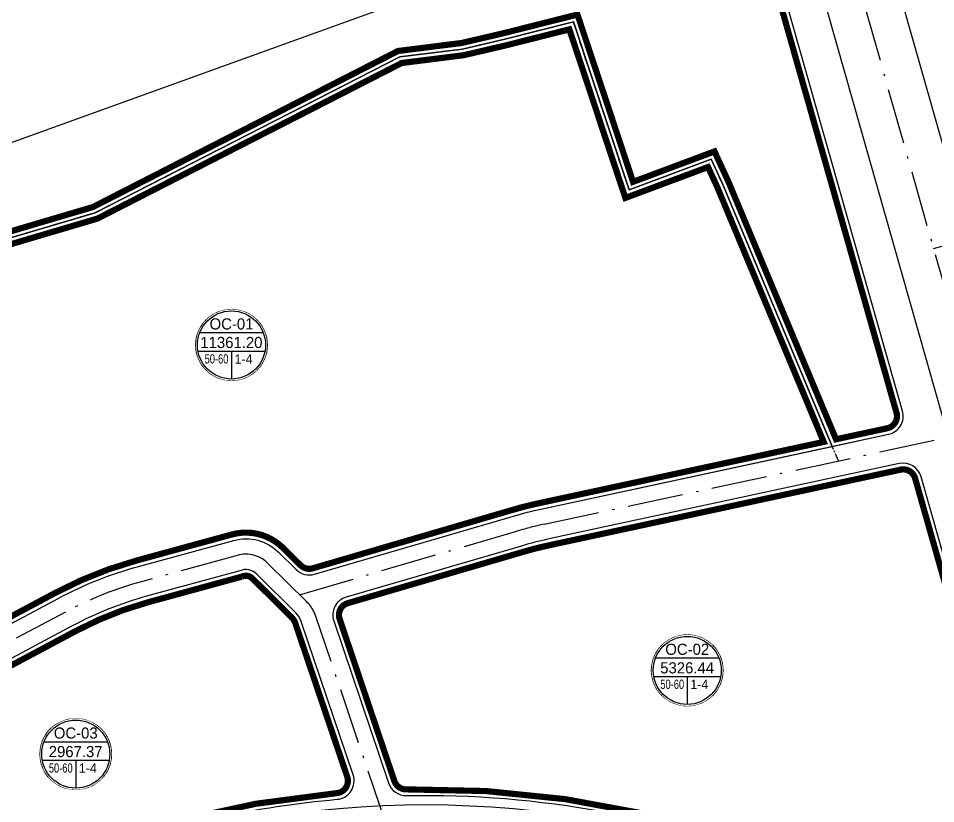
# Model space of a CAD drawing. Header units: metres. Extents: x 551291 to 569219, y 2064429 to 2066248.
# Drawn here: x 552507.6 to 552655.8, y 2065666.3 to 2065793.3 of the extents above; entities that cross this region are included whole.
import ezdxf
from ezdxf.enums import TextEntityAlignment as Align

# ---------------------------------------------------------------- set-up
doc = ezdxf.new("R2010")
doc.units = ezdxf.units.M
for name, pattern in [('ACAD_ISO10W100', [18.5, 12, -3, 0.5, -3]), ('CENTER', [2, 1.25, -0.25, 0.25, -0.25]), ('DOT', [0.25, 0, -0.25])]:
    doc.linetypes.add(name, pattern=pattern)
doc.layers.add('boDnv', color=54, linetype='CONTINUOUS', lineweight=25)
for name, color, linetype in [('ChiaLo', 128, 'CENTER'), ('datOXh', 42, 'CONTINUOUS'), ('ddc', 32, 'CONTINUOUS'), ('ghi_chu', 7, 'CONTINUOUS'), ('LogDg', 7, 'CONTINUOUS'), ('TimDg', 222, 'CONTINUOUS'), ('ViaHeS', 32, 'CONTINUOUS')]:
    doc.layers.add(name, color=color, linetype=linetype)
doc.styles.add('avh', font='')
doc.styles.add('rms', font='romans.shx', dxfattribs={"width": 0.7, "bigfont": 'vns.shx'})
doc.styles.get('avh').set_extended_font_data('.VnAvantH')
doc.linetypes.add('ADL', pattern='A,0.125,-0.15,["++",rms,S=0.5,R=0,X=0,Y=-0.2245],-1.35,1.125', length=2.75)

# ---------------------------------------------------------------- blocks, each defined once
blk = doc.blocks.new('sl')
at = {"layer": 'ghi_chu', "color": 158}
blk.add_circle((0, 0), 5.75, dxfattribs=at)
at = {"color": 158, "linetype": 'DOT'}
blk.add_wipeout([(0, 5.75), (0.97, 5.67), (1.86, 5.44), (2.47, 5.19), (3.13, 4.82), (3.79, 4.32), (4.43, 3.67), (4.91, 2.99), (5.2, 2.45), (5.53, 1.57), (5.7, 0.77), (5.75, 0), (5.69, -0.85), (5.5, -1.69), (5.23, -2.38), (4.83, -3.13), (4.38, -3.72), (3.93, -4.2), (2.99, -4.91), (2.42, -5.22), (1.54, -5.54), (0.63, -5.72), (0, -5.75), (-0.86, -5.69), (-1.59, -5.52), (-2.41, -5.22), (-3.14, -4.82), (-3.72, -4.39), (-4.31, -3.8), (-4.85, -3.09), (-5.21, -2.43), (-5.52, -1.6), (-5.69, -0.85), (-5.75, 0), (-5.66, 1.01), (-5.49, 1.72), (-5.12, 2.62), (-4.44, 3.66), (-3.55, 4.52), (-2.72, 5.07), (-1.72, 5.49), (-0.8, 5.69)], dxfattribs=at).dxf.layer = 'ghi_chu'
at = {"layer": 'ghi_chu', "color": 32}
for points in [[(-5.12, 2), (5.12, 2)], [(-5.41, -1), (5.41, -1)], [(0, -1), (0, -5.5)]]:
    blk.add_lwpolyline(points, dxfattribs=at)
at = {"layer": 'ghi_chu'}
blk.add_circle((0, 0), 5.5, dxfattribs=at)
at = {"layer": 'ghi_chu', "style": 'avh'}
for tag, height, p in [('SOLO', 1.25, (0, 2.51)), ('DT', 1.5, (-0.01, -0.49))]:
    blk.add_attdef(tag, text='', height=height, dxfattribs=at).set_placement(p, align=Align.CENTER)
blk.add_attdef('MD', text='', height=1.25, dxfattribs=at).set_placement((-0.5, -3), align=Align.RIGHT)
blk.add_attdef('TC', (0.5, -3.02), '', height=1.25, dxfattribs=at)

msp = doc.modelspace()

# ---------------------------------------------------------------- linework, layer by layer
at = {"layer": 'boDnv', "color": 10, "linetype": 'ADL', "ltscale": 0.25, "const_width": 1}
for points in [[(552570.26, 2065668.648, -0.1009058), (552633.132, 2065657.07), (552650.265, 2065650.162, 0.069669), (552669.372, 2065645.403), (552672.332, 2065649.075), (552652.5, 2065718.937, 0.3954223), (552650.155, 2065720.346), (552593.27, 2065708.102, 0.0181571), (552589.293, 2065707.094), (552560.814, 2065698.761, 0.4262864), (552559.481, 2065696.202), (552568.327, 2065670.008, 0.3269952)], [(552559, 2065668.036, 0.4852014), (552560.716, 2065670.668), (552552.332, 2065695.494, 0.1166768), (552551.723, 2065696.47), (552545.377, 2065702.754, 0.3131001), (552543.692, 2065703.05), (552528.536, 2065698.907, 0.056028), (552516.808, 2065694.239), (552473.923, 2065671.326, 0.3612887), (552472.959, 2065668.958, -0.011809), (552474.997, 2065661.951), (552478.543, 2065648.595, -0.0172923), (552479.483, 2065644.483), (552481.693, 2065643.383), (552496.76, 2065651.417), (552520.521, 2065659.72, -0.0617448)]]:
    msp.add_lwpolyline(points, format="xyb", close=True, dxfattribs=at)
at = {"layer": 'ddc'}
for points in [[(552570.279, 2065667.648, -0.1009058), (552632.758, 2065656.143), (552649.891, 2065649.235, 0.071574), (552669.81, 2065644.353), (552673.435, 2065648.85), (552653.462, 2065719.21, 0.3954223), (552649.944, 2065721.324), (552593.059, 2065709.08, 0.0181571), (552589.013, 2065708.054), (552560.534, 2065699.721, 0.4262864), (552558.534, 2065695.882), (552567.38, 2065669.688, 0.3269952), (552570.279, 2065667.648)], [(552559.089, 2065667.04, 0.4852014), (552561.663, 2065670.988), (552553.279, 2065695.814, 0.1166768), (552552.426, 2065697.181), (552546.081, 2065703.465, 0.3028191), (552543.358, 2065703.995), (552528.273, 2065699.872, 0.056028), (552516.337, 2065695.121), (552473.452, 2065672.208, 0.3612887), (552472.006, 2065668.656, -0.011809), (552474.031, 2065661.695), (552477.576, 2065648.338, -0.0193472), (552478.592, 2065643.809), (552481.709, 2065642.258), (552497.163, 2065650.498), (552520.851, 2065658.776, -0.0617448), (552559.089, 2065667.04)]]:
    msp.add_lwpolyline(points, format="xyb", dxfattribs=at)
at = {"layer": 'LogDg'}
for points in [[(552401.086, 2065804.904), (552297.76, 2065794.255, 0.3385707), (552290.685, 2065787.59), (552287.58, 2065768.623, 0.128574), (552293.341, 2065707.168), (552298.256, 2065693.669, 0.0394083), (552306.226, 2065676.2), (552319.069, 2065653.064), (552365.238, 2065584.767, 0.3921699), (552375.831, 2065582.3), (552421.945, 2065608.617, -0.0071825), (552425.906, 2065610.803), (552497.767, 2065649.12), (552521.346, 2065657.36, -0.1818206), (552632.197, 2065654.751), (552649.33, 2065647.844, 0.0837549), (552673.214, 2065642.6, 0.5131316), (552679.28, 2065650.231), (552623.989, 2065845.006, 0.4122284), (552611.704, 2065851.913), (552529.307, 2065829.126, -0.0205674), (552488.779, 2065819.693), (552443.561, 2065811.111, -0.0212183), (552401.086, 2065804.904, 0.0212183)], [(552782.286, 2065803.238), (552772.052, 2065831.534, 0.3917686), (552762.397, 2065836.523), (552655.626, 2065806.995, 0.4162015), (552650.062, 2065797.1), (552658.255, 2065768.24, 0.4122284), (552668.083, 2065762.714), (552776.896, 2065792.807, 0.4370205), (552782.286, 2065803.238)]]:
    msp.add_lwpolyline(points, format="xyb", dxfattribs=at)
at = {"layer": 'TimDg', "linetype": 'ACAD_ISO10W100', "ltscale": 0.75}
for points in [[(552625.421, 2065861.932), (552739.304, 2065460.751)], [(552655.461, 2065756.111), (552789.149, 2065793.083)]]:
    msp.add_lwpolyline(points, dxfattribs=at)
for points in [[(552553.007, 2065700.124), (552588.311, 2065710.453, -0.0181571), (552592.533, 2065711.524), (552663.765, 2065726.856)], [(552566.983, 2065663.047), (552555.648, 2065696.614, 0.1166768), (552554.185, 2065698.957), (552547.84, 2065705.241, 0.2925424), (552542.57, 2065706.372), (552527.614, 2065702.283, 0.056028), (552515.159, 2065697.326), (552467.288, 2065671.749)]]:
    msp.add_lwpolyline(points, format="xyb", dxfattribs=at)
at = {"layer": 'ViaHeS'}
for points in [[(552570.279, 2065667.648, -0.1009058), (552632.758, 2065656.143), (552649.891, 2065649.235, 0.071574), (552669.81, 2065644.353), (552673.435, 2065648.85), (552653.462, 2065719.21, 0.3954223), (552649.944, 2065721.324), (552593.059, 2065709.08, 0.0181571), (552589.013, 2065708.054), (552560.534, 2065699.721, 0.4262864), (552558.534, 2065695.882), (552567.38, 2065669.688, 0.3269952), (552570.279, 2065667.648)], [(552559.089, 2065667.04, 0.4852014), (552561.663, 2065670.988), (552553.279, 2065695.814, 0.1166768), (552552.426, 2065697.181), (552546.081, 2065703.465, 0.3028191), (552543.358, 2065703.995), (552528.273, 2065699.872, 0.056028), (552516.337, 2065695.121), (552473.452, 2065672.208, 0.3612887), (552472.006, 2065668.656, -0.011809), (552474.031, 2065661.695), (552477.576, 2065648.338, -0.0193472), (552478.592, 2065643.809), (552481.709, 2065642.258), (552497.163, 2065650.498), (552520.851, 2065658.776, -0.0617448), (552559.089, 2065667.04)]]:
    msp.add_lwpolyline(points, format="xyb", dxfattribs=at)

# ---------------------------------------------------------------- next in the draw order: block references
at = {"layer": 'ghi_chu'}
ref = msp.add_blockref('sl', (552542.007, 2065740.506), dxfattribs=at)
ref.add_attrib('DT', '11361.20', dxfattribs={"height": 1.8, "style": 'avh'}).set_placement((552541.993, 2065740.012), align=Align.CENTER)
ref.add_attrib('MD', '50-60', dxfattribs={"height": 1.5, "style": 'avh', "width": 0.75}).set_placement((552541.506, 2065737.509), align=Align.RIGHT)
ref.add_attrib('TC', '1-4', (552542.507, 2065737.486), dxfattribs={"height": 1.5, "style": 'avh'})
ref.add_attrib('SOLO', 'oc-01', dxfattribs={"height": 1.8, "style": 'avh'}).set_placement((552542.007, 2065743.012), align=Align.CENTER)
ref = msp.add_blockref('sl', (552615.663, 2065687.892), dxfattribs=at)
ref.add_attrib('DT', '5326.44', dxfattribs={"height": 1.8, "style": 'avh'}).set_placement((552615.649, 2065687.398), align=Align.CENTER)
ref.add_attrib('MD', '50-60', dxfattribs={"height": 1.5, "style": 'avh', "width": 0.75}).set_placement((552615.162, 2065684.896), align=Align.RIGHT)
ref.add_attrib('TC', '1-4', (552616.163, 2065684.872), dxfattribs={"height": 1.5, "style": 'avh'})
ref.add_attrib('SOLO', 'oc-02', dxfattribs={"height": 1.8, "style": 'avh'}).set_placement((552615.663, 2065690.398), align=Align.CENTER)
ref = msp.add_blockref('sl', (552516.834, 2065674.351), dxfattribs=at)
ref.add_attrib('DT', '2967.37', dxfattribs={"height": 1.8, "style": 'avh'}).set_placement((552516.819, 2065673.857), align=Align.CENTER)
ref.add_attrib('MD', '50-60', dxfattribs={"height": 1.5, "style": 'avh', "width": 0.75}).set_placement((552516.333, 2065671.354), align=Align.RIGHT)
ref.add_attrib('TC', '1-4', (552517.334, 2065671.331), dxfattribs={"height": 1.5, "style": 'avh'})
ref.add_attrib('SOLO', 'oc-03', dxfattribs={"height": 1.8, "style": 'avh'}).set_placement((552516.834, 2065676.857), align=Align.CENTER)

# ---------------------------------------------------------------- next in the draw order: linework, layer by layer
at = {"layer": 'boDnv', "color": 10, "linetype": 'ADL', "ltscale": 0.25, "const_width": 1}
msp.add_lwpolyline([(552585.924, 2065790.908), (552597.925, 2065793.938), (552606.91, 2065766.887), (552620.069, 2065771.804), (552622.336, 2065766.872), (552639.712, 2065725.259), (552647.986, 2065727.04, 0.4332579), (552649.49, 2065729.541), (552617.648, 2065841.71), (552612.182, 2065844.783), (552531.173, 2065822.379, -0.0205674), (552490.085, 2065812.816), (552449.056, 2065805.029), (552446.76, 2065802.073), (552449.877, 2065752.405), (552450.992, 2065747.771), (552456.182, 2065747.417), (552473.308, 2065750.681), (552482.039, 2065753.709), (552493.105, 2065754.969), (552519.606, 2065762.814), (552568.922, 2065788.047), (552579.167, 2065789.333)], format="xyb", close=True, dxfattribs=at)
msp.add_lwpolyline([(552471.124, 2065677.767), (552513.51, 2065700.413, -0.056028), (552526.691, 2065705.659), (552542.097, 2065709.871, -0.2679898), (552550.319, 2065707.711), (552553.167, 2065704.892, 0.2727646), (552555.135, 2065704.393), (552587.328, 2065713.812, -0.0181571), (552591.797, 2065714.945), (552637.724, 2065724.831), (552620.504, 2065766.069), (552619.028, 2065769.28), (552605.666, 2065764.288), (552596.613, 2065791.544), (552586.396, 2065788.965), (552579.52, 2065787.361), (552569.52, 2065786.106), (552520.351, 2065760.949), (552493.505, 2065753.002)], format="xyb", dxfattribs=at)
at = {"layer": 'ChiaLo', "elevation": 0}
msp.add_lwpolyline([(552640.09, 2065721.76), (552621.42, 2065766.471), (552619.549, 2065770.542), (552606.288, 2065765.587), (552597.269, 2065792.741), (552586.16, 2065789.937), (552579.343, 2065788.347), (552569.221, 2065787.077), (552519.978, 2065761.882), (552493.305, 2065753.986)], dxfattribs=at)
at = {"layer": 'datOXh', "linetype": 'ByBlock'}
msp.add_lwpolyline([(552586.16, 2065789.937), (552597.269, 2065792.741), (552606.288, 2065765.587), (552619.549, 2065770.542), (552621.42, 2065766.471), (552639.11, 2065724.106), (552648.197, 2065726.062, 0.4332579), (552650.452, 2065729.814), (552618.498, 2065842.379), (552612.313, 2065845.857), (552530.906, 2065823.343, -0.0205674), (552489.898, 2065813.798), (552448.498, 2065805.941), (552445.738, 2065802.388), (552448.884, 2065752.256), (552450.192, 2065746.823), (552456.242, 2065746.411), (552473.567, 2065749.712), (552482.262, 2065752.728), (552493.305, 2065753.986), (552519.978, 2065761.882), (552569.221, 2065787.077), (552579.343, 2065788.347)], format="xyb", close=True, dxfattribs=at)
at = {"layer": 'ddc'}
msp.add_lwpolyline([(552471.595, 2065676.885), (552513.981, 2065699.531, -0.056028), (552526.954, 2065704.695), (552542.361, 2065708.906, -0.2679898), (552549.616, 2065707.001), (552552.463, 2065704.181, 0.2727646), (552555.416, 2065703.434), (552587.609, 2065712.852, -0.0181571), (552592.007, 2065713.968), (552639.11, 2065724.106), (552621.42, 2065766.471), (552619.549, 2065770.542), (552606.288, 2065765.587), (552597.269, 2065792.741), (552586.16, 2065789.937), (552579.343, 2065788.347), (552569.221, 2065787.077), (552519.978, 2065761.882), (552493.305, 2065753.986)], format="xyb", dxfattribs=at)
at = {"layer": 'ViaHeS'}
msp.add_xline((552784.171, 2065873.696), (0.94038149, 0.34012154), dxfattribs=at)
msp.add_lwpolyline([(552542.361, 2065708.906, -0.2679898), (552549.616, 2065707.001), (552552.463, 2065704.181, 0.2727646), (552555.416, 2065703.434), (552587.609, 2065712.852, -0.0181571), (552592.007, 2065713.968), (552648.197, 2065726.062, 0.4332579), (552650.452, 2065729.814), (552618.498, 2065842.379), (552612.313, 2065845.857), (552530.906, 2065823.343, -0.0205674), (552489.898, 2065813.798), (552448.498, 2065805.941), (552445.738, 2065802.388), (552448.884, 2065752.256), (552460.859, 2065702.501, 0.0276131), (552465.505, 2065687.014), (552468.772, 2065677.969, 0.4570762), (552471.595, 2065676.885), (552513.981, 2065699.531, -0.056028), (552526.954, 2065704.695), (552542.361, 2065708.906)], format="xyb", dxfattribs=at)

doc.saveas('drawing.dxf')
